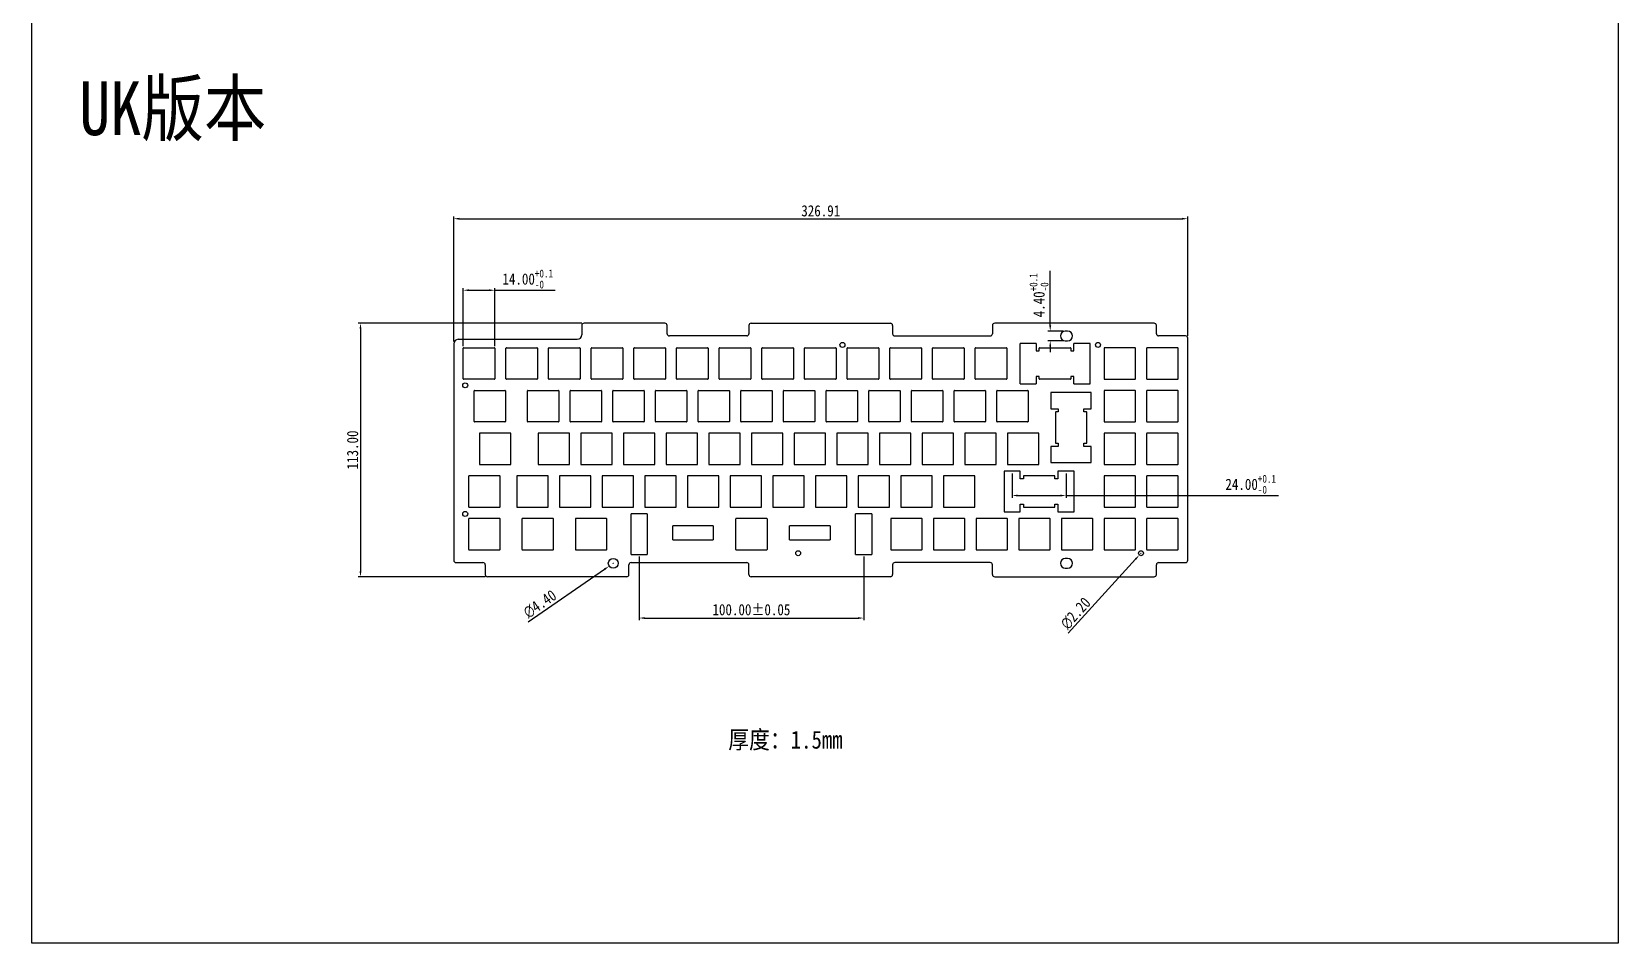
# Model space of a CAD drawing. Header units: millimetres. Extents: x -656 to 50, y -530 to 299.
# Drawn here: x -656 to 50, y -530 to -124 of the extents above; entities that cross this region are included whole.
import ezdxf

# ---------------------------------------------------------------- set-up
doc = ezdxf.new("R2010")
doc.units = ezdxf.units.MM
doc.header["$LTSCALE"] = 16.335
doc.header["$PDMODE"] = 3
doc.header["$PDSIZE"] = 8
doc.layers.get('0').update_dxf_attribs({"linetype": 'CONTINUOUS'})
doc.layers.get('Defpoints').update_dxf_attribs({"linetype": 'CONTINUOUS'})
doc.layers.add('标注尺寸', color=2, linetype='CONTINUOUS')
doc.styles.get("Standard").update_dxf_attribs({"font": '', "width": 0.85, "height": 5})
doc.styles.get('STANDARD').set_extended_font_data('SimSun')
doc.dimstyles.get("Standard").update_dxf_attribs({"dimtxt": 5, "dimasz": 2.5, "dimexe": 1, "dimexo": 1, "dimgap": 1, "dimtad": 1, "dimzin": 1, "dimdsep": 46, "dimtxsty": 'STANDARD', "dimcen": 0.09, "dimadec": 0, "dimazin": 2, "dimtp": 0.01, "dimtm": 0.01, "dimtfac": 1, "dimtofl": 0, "dimtmove": 0, "dimatfit": 3, "dimfxl": 1, "dimtolj": 1, "dimarcsym": 0})

# ---------------------------------------------------------------- blocks, each defined once
blk = doc.blocks.new('*D13')
at = {"layer": 'Defpoints', "color": 0}
for p in [(-141.29, -206.98), (-141.29, -260.21), (-468.19, -262.71)]:
    blk.add_point(p, dxfattribs=at)
at = {"layer": '标注尺寸', "color": 0, "lineweight": -2}
for p, q in [((-468.19, -261.71), (-468.19, -205.98)), ((-465.69, -206.98), (-143.79, -206.98)), ((-141.29, -259.21), (-141.29, -205.98))]:
    blk.add_line(p, q, dxfattribs=at)
at = {"layer": '标注尺寸', "color": 0}
for points in [[(-465.69, -206.56), (-465.69, -207.4), (-468.19, -206.98)], [(-143.79, -206.56), (-143.79, -207.4), (-141.29, -206.98)]]:
    blk.add_solid(points, dxfattribs=at)
at = {"layer": '标注尺寸', "color": 0, "insert": (-304.74, -203.48), "char_height": 5, "attachment_point": 5}
blk.add_mtext('\\A1;326.91', dxfattribs=at)
blk = doc.blocks.new('*D14')
at = {"layer": 'Defpoints', "color": 0}
for p in [(-410.16, -253.51), (-509.73, -366.51), (-453.16, -366.51)]:
    blk.add_point(p, dxfattribs=at)
at = {"layer": '标注尺寸', "color": 0, "lineweight": -2}
for p, q in [((-411.16, -253.51), (-510.73, -253.51)), ((-509.73, -256.01), (-509.73, -364.01)), ((-454.16, -366.51), (-510.73, -366.51))]:
    blk.add_line(p, q, dxfattribs=at)
at = {"layer": '标注尺寸', "color": 0}
for points in [[(-510.15, -256.01), (-509.31, -256.01), (-509.73, -253.51)], [(-510.15, -364.01), (-509.31, -364.01), (-509.73, -366.51)]]:
    blk.add_solid(points, dxfattribs=at)
at = {"layer": '标注尺寸', "color": 0, "insert": (-513.23, -310.01), "char_height": 5, "attachment_point": 5, "rotation": 90}
blk.add_mtext('\\A1;113.00', dxfattribs=at)
blk = doc.blocks.new('*D15')
at = {"layer": 'Defpoints', "color": 0}
for p in [(-449.93, -238.85), (-463.93, -264.71), (-449.93, -264.71)]:
    blk.add_point(p, dxfattribs=at)
at = {"layer": '标注尺寸', "color": 0, "lineweight": -2}
for p, q in [((-463.93, -263.71), (-463.93, -237.85)), ((-461.43, -238.85), (-452.43, -238.85)), ((-449.93, -263.71), (-449.93, -237.85)), ((-449.93, -238.85), (-423.03, -238.85))]:
    blk.add_line(p, q, dxfattribs=at)
at = {"layer": '标注尺寸', "color": 0}
for points in [[(-461.43, -238.43), (-461.43, -239.26), (-463.93, -238.85)], [(-452.43, -238.43), (-452.43, -239.26), (-449.93, -238.85)]]:
    blk.add_solid(points, dxfattribs=at)
at = {"layer": '标注尺寸', "color": 0, "insert": (-435.23, -233.84), "char_height": 5, "attachment_point": 5}
blk.add_mtext('\\A1;14.00{\\H0.7x;\\S+0.1^ -0;}', dxfattribs=at)
blk = doc.blocks.new('*D12')
at = {"layer": 'Defpoints', "color": 0}
for p in [(-219.5, -319.51), (-195.5, -319.51), (-195.5, -330.31)]:
    blk.add_point(p, dxfattribs=at)
at = {"layer": '标注尺寸', "color": 0, "lineweight": -2}
for p, q in [((-219.5, -320.51), (-219.5, -331.31)), ((-195.5, -320.51), (-195.5, -331.31)), ((-217, -330.31), (-198, -330.31)), ((-195.5, -330.31), (-100.86, -330.31))]:
    blk.add_line(p, q, dxfattribs=at)
at = {"layer": '标注尺寸', "color": 0}
for points in [[(-217, -329.9), (-217, -330.73), (-219.5, -330.31)], [(-198, -329.9), (-198, -330.73), (-195.5, -330.31)]]:
    blk.add_solid(points, dxfattribs=at)
at = {"layer": '标注尺寸', "color": 0, "insert": (-113.26, -325.31), "char_height": 5, "attachment_point": 5}
blk.add_mtext('\\A1;24.00{\\H0.7x;\\S+0.1^ -0;}', dxfattribs=at)
blk = doc.blocks.new('*D16')
at = {"layer": 'Defpoints', "color": 0}
for p in [(-202.54, -261.41), (-195.82, -257.01), (-195.82, -261.41)]:
    blk.add_point(p, dxfattribs=at)
at = {"layer": '标注尺寸', "color": 0, "lineweight": -2}
for p, q in [((-202.54, -254.51), (-202.54, -230.17)), ((-196.82, -257.01), (-203.54, -257.01)), ((-196.82, -261.41), (-203.54, -261.41)), ((-202.54, -263.91), (-202.54, -266.41))]:
    blk.add_line(p, q, dxfattribs=at)
at = {"layer": '标注尺寸', "color": 0}
for points in [[(-202.96, -254.51), (-202.12, -254.51), (-202.54, -257.01)], [(-202.96, -263.91), (-202.12, -263.91), (-202.54, -261.41)]]:
    blk.add_solid(points, dxfattribs=at)
at = {"layer": '标注尺寸', "color": 0, "insert": (-207.55, -241.09), "char_height": 5, "attachment_point": 5, "rotation": 90}
blk.add_mtext('\\A1;4.40{\\H0.7x;\\S+0.1^ -0;}', dxfattribs=at)
blk = doc.blocks.new('*D17')
at = {"layer": 'Defpoints', "color": 0}
for p in [(-385.62, -356.51), (-285.62, -356.51), (-285.62, -384.89)]:
    blk.add_point(p, dxfattribs=at)
at = {"layer": '标注尺寸', "color": 0, "lineweight": -2}
for p, q in [((-385.62, -357.51), (-385.62, -385.89)), ((-285.62, -357.51), (-285.62, -385.89)), ((-383.12, -384.89), (-288.12, -384.89))]:
    blk.add_line(p, q, dxfattribs=at)
at = {"layer": '标注尺寸', "color": 0}
for points in [[(-383.12, -384.48), (-383.12, -385.31), (-385.62, -384.89)], [(-288.12, -384.48), (-288.12, -385.31), (-285.62, -384.89)]]:
    blk.add_solid(points, dxfattribs=at)
at = {"layer": '标注尺寸', "color": 0, "insert": (-335.62, -381.2), "char_height": 5, "attachment_point": 5}
blk.add_mtext('\\A1;100.00%%P0.05', dxfattribs=at)
blk = doc.blocks.new('*D18')
at = {"layer": 'Defpoints', "color": 0}
for p in [(-395.35, -359.27), (-398.98, -361.76)]:
    blk.add_point(p, dxfattribs=at)
at = {"layer": '标注尺寸', "color": 0, "lineweight": -2}
for p, q in [((-435.09, -386.51), (-401.04, -363.17)), ((-397.25, -360.51), (-397.07, -360.51)), ((-397.16, -360.6), (-397.16, -360.42))]:
    blk.add_line(p, q, dxfattribs=at)
at = {"layer": '标注尺寸', "color": 0}
blk.add_solid([(-401.28, -362.83), (-400.8, -363.51), (-398.98, -361.76)], dxfattribs=at)
at = {"layer": '标注尺寸', "color": 0, "insert": (-429.77, -378.62), "char_height": 5, "attachment_point": 5, "rotation": 34.42858}
blk.add_mtext('\\A1;{\\fGulim|b0|i0|c129|p0;∅}4.40', dxfattribs=at)
blk = doc.blocks.new('*D19')
at = {"layer": 'Defpoints', "color": 0}
for p in [(-162.88, -356.83), (-161.4, -355.2)]:
    blk.add_point(p, dxfattribs=at)
at = {"layer": '标注尺寸', "color": 0, "lineweight": -2}
for p, q in [((-194.56, -391.69), (-164.56, -358.68)), ((-162.23, -356.01), (-162.05, -356.01)), ((-162.14, -356.1), (-162.14, -355.92))]:
    blk.add_line(p, q, dxfattribs=at)
at = {"layer": '标注尺寸', "color": 0}
blk.add_solid([(-164.87, -358.4), (-164.25, -358.96), (-162.88, -356.83)], dxfattribs=at)
at = {"layer": '标注尺寸', "color": 0, "insert": (-191.2, -382.78), "char_height": 5, "attachment_point": 5, "rotation": 47.73604}
blk.add_mtext('\\A1;{\\fGulim|b0|i0|c129|p0;∅}2.20', dxfattribs=at)

msp = doc.modelspace()

# ---------------------------------------------------------------- linework, layer by layer
at = {"color": 7, "linetype": 'Continuous'}
for p, q in [((-374.163, -253.512), (-410.163, -253.512)), ((-335.732, -253.512), (-273.732, -253.512)), ((-156.288, -253.512), (-227.288, -253.512)), ((-466.194, -260.712), (-413.163, -260.712)), ((-411.163, -254.512), (-411.163, -258.712)), ((-373.163, -258.212), (-373.163, -254.512)), ((-337.732, -259.212), (-372.163, -259.212)), ((-336.732, -254.512), (-336.732, -258.212)), ((-272.732, -254.512), (-272.732, -258.212)), ((-271.732, -259.212), (-229.288, -259.212)), ((-228.288, -254.512), (-228.288, -258.212)), ((-194.823, -257.012), (-195.823, -257.012)), ((-195.823, -261.412), (-194.823, -261.412)), ((-155.288, -258.212), (-155.288, -254.512)), ((-142.288, -259.212), (-154.288, -259.212)), ((-141.288, -359.182), (-141.288, -260.212)), ((-468.194, -262.712), (-468.194, -359.182)), ((-463.928, -278.312), (-463.928, -264.712)), ((-463.728, -264.512), (-450.128, -264.512)), ((-449.928, -264.712), (-449.928, -278.312)), ((-444.928, -278.312), (-444.928, -264.712)), ((-444.728, -264.512), (-431.128, -264.512)), ((-430.928, -264.712), (-430.928, -278.312)), ((-425.928, -278.312), (-425.928, -264.712)), ((-425.728, -264.512), (-412.128, -264.512)), ((-411.928, -264.712), (-411.928, -278.312)), ((-406.928, -278.312), (-406.928, -264.712)), ((-406.728, -264.512), (-393.128, -264.512)), ((-392.928, -264.712), (-392.928, -278.312)), ((-387.928, -278.312), (-387.928, -264.712)), ((-387.728, -264.512), (-374.128, -264.512)), ((-373.928, -264.712), (-373.928, -278.312)), ((-368.928, -278.312), (-368.928, -264.712)), ((-368.728, -264.512), (-355.128, -264.512)), ((-354.928, -264.712), (-354.928, -278.312)), ((-349.928, -278.312), (-349.928, -264.712)), ((-349.728, -264.512), (-336.128, -264.512)), ((-335.928, -264.712), (-335.928, -278.312)), ((-330.928, -278.312), (-330.928, -264.712)), ((-330.728, -264.512), (-317.128, -264.512)), ((-316.928, -264.712), (-316.928, -278.312)), ((-311.928, -278.312), (-311.928, -264.712)), ((-311.728, -264.512), (-298.128, -264.512)), ((-297.928, -264.712), (-297.928, -278.312)), ((-292.928, -278.312), (-292.928, -264.712)), ((-292.728, -264.512), (-279.128, -264.512)), ((-278.928, -264.712), (-278.928, -278.312)), ((-273.928, -278.312), (-273.928, -264.712)), ((-273.728, -264.512), (-260.128, -264.512)), ((-259.928, -264.712), (-259.928, -278.312)), ((-254.928, -278.312), (-254.928, -264.712)), ((-254.728, -264.512), (-241.128, -264.512)), ((-240.928, -264.712), (-240.928, -278.312)), ((-235.928, -278.312), (-235.928, -264.712)), ((-235.728, -264.512), (-222.128, -264.512)), ((-221.928, -264.712), (-221.928, -278.312)), ((-208.803, -262.512), (-216.003, -262.512)), ((-216.003, -280.512), (-216.003, -262.512)), ((-208.803, -262.512), (-208.803, -265.812)), ((-208.803, -265.812), (-207.403, -265.812)), ((-207.403, -265.812), (-207.403, -264.712)), ((-207.203, -264.512), (-193.603, -264.512)), ((-193.403, -264.712), (-193.403, -265.812)), ((-193.403, -265.812), (-192.003, -265.812)), ((-184.803, -262.512), (-192.003, -262.512)), ((-192.003, -265.812), (-192.003, -262.512)), ((-184.803, -280.512), (-184.803, -262.512)), ((-178.598, -264.712), (-178.598, -278.312)), ((-164.798, -264.512), (-178.398, -264.512)), ((-164.598, -278.312), (-164.598, -264.712)), ((-159.598, -264.712), (-159.598, -278.312)), ((-145.798, -264.512), (-159.398, -264.512)), ((-145.598, -278.312), (-145.598, -264.712)), ((-450.128, -278.512), (-463.728, -278.512)), ((-431.128, -278.512), (-444.728, -278.512)), ((-412.128, -278.512), (-425.728, -278.512)), ((-393.128, -278.512), (-406.728, -278.512)), ((-374.128, -278.512), (-387.728, -278.512)), ((-355.128, -278.512), (-368.728, -278.512)), ((-336.128, -278.512), (-349.728, -278.512)), ((-317.128, -278.512), (-330.728, -278.512)), ((-298.128, -278.512), (-311.728, -278.512)), ((-279.128, -278.512), (-292.728, -278.512)), ((-260.128, -278.512), (-273.728, -278.512)), ((-241.128, -278.512), (-254.728, -278.512)), ((-222.128, -278.512), (-235.728, -278.512)), ((-216.003, -280.512), (-208.803, -280.512)), ((-207.403, -277.212), (-208.803, -277.212)), ((-208.803, -277.212), (-208.803, -280.512)), ((-207.403, -278.312), (-207.403, -277.212)), ((-193.603, -278.512), (-207.203, -278.512)), ((-192.003, -277.212), (-193.403, -277.212)), ((-193.403, -277.212), (-193.403, -278.312)), ((-192.003, -280.512), (-192.003, -277.212)), ((-192.003, -280.512), (-184.803, -280.512)), ((-178.398, -278.512), (-164.798, -278.512)), ((-159.398, -278.512), (-145.798, -278.512)), ((-459.163, -297.312), (-459.163, -283.712)), ((-458.963, -283.512), (-445.363, -283.512)), ((-445.163, -283.712), (-445.163, -297.312)), ((-435.398, -297.312), (-435.398, -283.712)), ((-435.198, -283.512), (-421.598, -283.512)), ((-421.398, -283.712), (-421.398, -297.312)), ((-416.398, -297.312), (-416.398, -283.712)), ((-416.198, -283.512), (-402.598, -283.512)), ((-402.398, -283.712), (-402.398, -297.312)), ((-397.398, -297.312), (-397.398, -283.712)), ((-397.198, -283.512), (-383.598, -283.512)), ((-383.398, -283.712), (-383.398, -297.312)), ((-378.398, -297.312), (-378.398, -283.712)), ((-378.198, -283.512), (-364.598, -283.512)), ((-364.398, -283.712), (-364.398, -297.312)), ((-359.398, -297.312), (-359.398, -283.712)), ((-359.198, -283.512), (-345.598, -283.512)), ((-345.398, -283.712), (-345.398, -297.312)), ((-340.398, -297.312), (-340.398, -283.712)), ((-340.198, -283.512), (-326.598, -283.512)), ((-326.398, -283.712), (-326.398, -297.312)), ((-321.398, -297.312), (-321.398, -283.712)), ((-321.198, -283.512), (-307.598, -283.512)), ((-307.398, -283.712), (-307.398, -297.312)), ((-302.398, -297.312), (-302.398, -283.712)), ((-302.198, -283.512), (-288.598, -283.512)), ((-288.398, -283.712), (-288.398, -297.312)), ((-283.398, -297.312), (-283.398, -283.712)), ((-283.198, -283.512), (-269.598, -283.512)), ((-269.398, -283.712), (-269.398, -297.312)), ((-264.398, -297.312), (-264.398, -283.712)), ((-264.198, -283.512), (-250.598, -283.512)), ((-250.398, -283.712), (-250.398, -297.312)), ((-245.398, -297.312), (-245.398, -283.712)), ((-245.198, -283.512), (-231.598, -283.512)), ((-231.398, -283.712), (-231.398, -297.312)), ((-226.398, -297.312), (-226.398, -283.712)), ((-226.198, -283.512), (-212.598, -283.512)), ((-212.398, -283.712), (-212.398, -297.312)), ((-178.598, -283.712), (-178.598, -297.312)), ((-164.798, -283.512), (-178.398, -283.512)), ((-164.598, -297.312), (-164.598, -283.712)), ((-159.598, -283.712), (-159.598, -297.312)), ((-145.798, -283.512), (-159.398, -283.512)), ((-145.598, -297.312), (-145.598, -283.712)), ((-445.363, -297.512), (-458.963, -297.512)), ((-456.778, -302.712), (-456.778, -316.312)), ((-442.978, -302.512), (-456.578, -302.512)), ((-442.778, -316.312), (-442.778, -302.712)), ((-421.598, -297.512), (-435.198, -297.512)), ((-430.633, -302.712), (-430.633, -316.312)), ((-416.833, -302.512), (-430.433, -302.512)), ((-416.633, -316.312), (-416.633, -302.712)), ((-402.598, -297.512), (-416.198, -297.512)), ((-411.633, -302.712), (-411.633, -316.312)), ((-397.833, -302.512), (-411.433, -302.512)), ((-397.633, -316.312), (-397.633, -302.712)), ((-383.598, -297.512), (-397.198, -297.512)), ((-392.633, -302.712), (-392.633, -316.312)), ((-378.833, -302.512), (-392.433, -302.512)), ((-378.633, -316.312), (-378.633, -302.712)), ((-364.598, -297.512), (-378.198, -297.512)), ((-373.633, -302.712), (-373.633, -316.312)), ((-359.833, -302.512), (-373.433, -302.512)), ((-359.633, -316.312), (-359.633, -302.712)), ((-345.598, -297.512), (-359.198, -297.512)), ((-354.633, -302.712), (-354.633, -316.312)), ((-340.833, -302.512), (-354.433, -302.512)), ((-340.633, -316.312), (-340.633, -302.712)), ((-326.598, -297.512), (-340.198, -297.512)), ((-335.633, -302.712), (-335.633, -316.312)), ((-321.833, -302.512), (-335.433, -302.512)), ((-321.633, -316.312), (-321.633, -302.712)), ((-307.598, -297.512), (-321.198, -297.512)), ((-316.633, -302.712), (-316.633, -316.312)), ((-302.833, -302.512), (-316.433, -302.512)), ((-302.633, -316.312), (-302.633, -302.712)), ((-288.598, -297.512), (-302.198, -297.512)), ((-297.633, -302.712), (-297.633, -316.312)), ((-283.833, -302.512), (-297.433, -302.512)), ((-283.633, -316.312), (-283.633, -302.712)), ((-269.598, -297.512), (-283.198, -297.512)), ((-278.633, -302.712), (-278.633, -316.312)), ((-264.833, -302.512), (-278.433, -302.512)), ((-264.633, -316.312), (-264.633, -302.712)), ((-250.598, -297.512), (-264.198, -297.512)), ((-259.633, -302.712), (-259.633, -316.312)), ((-245.833, -302.512), (-259.433, -302.512)), ((-245.633, -316.312), (-245.633, -302.712)), ((-231.598, -297.512), (-245.198, -297.512)), ((-240.633, -302.712), (-240.633, -316.312)), ((-226.833, -302.512), (-240.433, -302.512)), ((-226.633, -316.312), (-226.633, -302.712)), ((-212.598, -297.512), (-226.198, -297.512)), ((-178.598, -302.712), (-178.598, -316.312)), ((-178.398, -297.512), (-164.798, -297.512)), ((-164.798, -302.512), (-178.398, -302.512)), ((-164.598, -316.312), (-164.598, -302.712)), ((-159.598, -302.712), (-159.598, -316.312)), ((-159.398, -297.512), (-145.798, -297.512)), ((-145.798, -302.512), (-159.398, -302.512)), ((-145.598, -316.312), (-145.598, -302.712)), ((-456.578, -316.512), (-442.978, -316.512)), ((-430.433, -316.512), (-416.833, -316.512)), ((-411.433, -316.512), (-397.833, -316.512)), ((-392.433, -316.512), (-378.833, -316.512)), ((-373.433, -316.512), (-359.833, -316.512)), ((-354.433, -316.512), (-340.833, -316.512)), ((-335.433, -316.512), (-321.833, -316.512)), ((-316.433, -316.512), (-302.833, -316.512)), ((-297.433, -316.512), (-283.833, -316.512)), ((-278.433, -316.512), (-264.833, -316.512)), ((-259.433, -316.512), (-245.833, -316.512)), ((-240.433, -316.512), (-226.833, -316.512)), ((-178.398, -316.512), (-164.798, -316.512)), ((-159.398, -316.512), (-145.798, -316.512)), ((-421.123, -321.712), (-421.123, -335.312)), ((-407.323, -321.512), (-420.923, -321.512)), ((-407.123, -335.312), (-407.123, -321.712)), ((-402.123, -321.712), (-402.123, -335.312)), ((-388.323, -321.512), (-401.923, -321.512)), ((-388.123, -335.312), (-388.123, -321.712)), ((-383.123, -321.712), (-383.123, -335.312)), ((-369.323, -321.512), (-382.923, -321.512)), ((-369.123, -335.312), (-369.123, -321.712)), ((-364.123, -321.712), (-364.123, -335.312)), ((-350.323, -321.512), (-363.923, -321.512)), ((-350.123, -335.312), (-350.123, -321.712)), ((-345.123, -321.712), (-345.123, -335.312)), ((-331.323, -321.512), (-344.923, -321.512)), ((-331.123, -335.312), (-331.123, -321.712)), ((-326.123, -321.712), (-326.123, -335.312)), ((-312.323, -321.512), (-325.923, -321.512)), ((-312.123, -335.312), (-312.123, -321.712)), ((-307.123, -321.712), (-307.123, -335.312)), ((-293.323, -321.512), (-306.923, -321.512)), ((-293.123, -335.312), (-293.123, -321.712)), ((-288.123, -321.712), (-288.123, -335.312)), ((-274.323, -321.512), (-287.923, -321.512)), ((-274.123, -335.312), (-274.123, -321.712)), ((-269.123, -321.712), (-269.123, -335.312)), ((-255.323, -321.512), (-268.923, -321.512)), ((-255.123, -335.312), (-255.123, -321.712)), ((-250.123, -321.712), (-250.123, -335.312)), ((-236.323, -321.512), (-249.923, -321.512)), ((-236.123, -335.312), (-236.123, -321.712)), ((-215.898, -319.512), (-223.098, -319.512)), ((-223.098, -319.512), (-223.098, -337.512)), ((-215.898, -322.812), (-215.898, -319.512)), ((-214.498, -322.812), (-215.898, -322.812)), ((-214.498, -321.712), (-214.498, -322.812)), ((-200.698, -321.512), (-214.298, -321.512)), ((-200.498, -322.812), (-200.498, -321.712)), ((-199.098, -322.812), (-200.498, -322.812)), ((-191.898, -319.512), (-199.098, -319.512)), ((-199.098, -319.512), (-199.098, -322.812)), ((-191.898, -337.512), (-191.898, -319.512)), ((-178.598, -321.712), (-178.598, -335.312)), ((-164.798, -321.512), (-178.398, -321.512)), ((-164.598, -335.312), (-164.598, -321.712)), ((-159.598, -321.712), (-159.598, -335.312)), ((-145.798, -321.512), (-159.398, -321.512)), ((-145.598, -335.312), (-145.598, -321.712)), ((-420.923, -335.512), (-407.323, -335.512)), ((-401.923, -335.512), (-388.323, -335.512)), ((-389.223, -356.512), (-389.223, -338.512)), ((-382.023, -338.512), (-389.223, -338.512)), ((-382.923, -335.512), (-369.323, -335.512)), ((-382.023, -338.512), (-382.023, -356.512)), ((-363.923, -335.512), (-350.323, -335.512)), ((-344.923, -335.512), (-331.323, -335.512)), ((-325.923, -335.512), (-312.323, -335.512)), ((-306.923, -335.512), (-293.323, -335.512)), ((-282.023, -338.512), (-289.223, -338.512)), ((-289.223, -356.512), (-289.223, -338.512)), ((-287.923, -335.512), (-274.323, -335.512)), ((-282.023, -338.512), (-282.023, -356.512)), ((-268.923, -335.512), (-255.323, -335.512)), ((-249.923, -335.512), (-236.323, -335.512)), ((-223.098, -337.512), (-215.898, -337.512)), ((-215.898, -334.212), (-214.498, -334.212)), ((-215.898, -337.512), (-215.898, -334.212)), ((-214.498, -334.212), (-214.498, -335.312)), ((-214.298, -335.512), (-200.698, -335.512)), ((-200.498, -334.212), (-199.098, -334.212)), ((-200.498, -335.312), (-200.498, -334.212)), ((-199.098, -334.212), (-199.098, -337.512)), ((-199.098, -337.512), (-191.898, -337.512)), ((-178.398, -335.512), (-164.798, -335.512)), ((-159.398, -335.512), (-145.798, -335.512)), ((-461.558, -340.712), (-461.558, -354.312)), ((-447.758, -340.512), (-461.358, -340.512)), ((-447.558, -354.312), (-447.558, -340.712)), ((-437.793, -340.712), (-437.793, -354.312)), ((-423.993, -340.512), (-437.593, -340.512)), ((-423.793, -354.312), (-423.793, -340.712)), ((-414.028, -340.712), (-414.028, -354.312)), ((-400.228, -340.512), (-413.828, -340.512)), ((-400.028, -354.312), (-400.028, -340.712)), ((-370.623, -350.012), (-370.623, -343.762)), ((-352.623, -343.762), (-370.623, -343.762)), ((-352.623, -343.762), (-352.623, -350.012)), ((-342.623, -354.312), (-342.623, -340.712)), ((-328.823, -340.512), (-342.423, -340.512)), ((-328.623, -340.712), (-328.623, -354.312)), ((-300.623, -343.762), (-318.623, -343.762)), ((-318.623, -350.012), (-318.623, -343.762)), ((-300.623, -343.762), (-300.623, -350.012)), ((-273.598, -340.712), (-273.598, -354.312)), ((-259.798, -340.512), (-273.398, -340.512)), ((-259.598, -354.312), (-259.598, -340.712)), ((-254.598, -340.712), (-254.598, -354.312)), ((-240.798, -340.512), (-254.398, -340.512)), ((-240.598, -354.312), (-240.598, -340.712)), ((-235.598, -340.712), (-235.598, -354.312)), ((-221.798, -340.512), (-235.398, -340.512)), ((-221.598, -354.312), (-221.598, -340.712)), ((-216.598, -340.712), (-216.598, -354.312)), ((-202.798, -340.512), (-216.398, -340.512)), ((-202.598, -354.312), (-202.598, -340.712)), ((-197.598, -340.712), (-197.598, -354.312)), ((-183.798, -340.512), (-197.398, -340.512)), ((-183.598, -354.312), (-183.598, -340.712)), ((-178.598, -340.712), (-178.598, -354.312)), ((-164.798, -340.512), (-178.398, -340.512)), ((-164.598, -354.312), (-164.598, -340.712)), ((-159.598, -340.712), (-159.598, -354.312)), ((-145.798, -340.512), (-159.398, -340.512)), ((-145.598, -354.312), (-145.598, -340.712)), ((-370.623, -350.012), (-352.623, -350.012)), ((-318.623, -350.012), (-300.623, -350.012)), ((-467.194, -360.182), (-455.163, -360.182)), ((-461.358, -354.512), (-447.758, -354.512)), ((-437.593, -354.512), (-423.993, -354.512)), ((-413.828, -354.512), (-400.228, -354.512)), ((-389.223, -356.512), (-382.023, -356.512)), ((-389.163, -360.182), (-337.732, -360.182)), ((-342.423, -354.512), (-328.823, -354.512)), ((-289.223, -356.512), (-282.023, -356.512)), ((-273.398, -354.512), (-259.798, -354.512)), ((-229.288, -360.182), (-271.732, -360.182)), ((-254.398, -354.512), (-240.798, -354.512)), ((-235.398, -354.512), (-221.798, -354.512)), ((-216.398, -354.512), (-202.798, -354.512)), ((-197.398, -354.512), (-183.798, -354.512)), ((-194.823, -358.312), (-195.823, -358.312)), ((-178.398, -354.512), (-164.798, -354.512)), ((-159.398, -354.512), (-145.798, -354.512)), ((-154.288, -360.182), (-142.288, -360.182)), ((-454.163, -361.182), (-454.163, -365.512)), ((-391.163, -366.512), (-453.163, -366.512)), ((-390.163, -365.512), (-390.163, -361.182)), ((-336.732, -365.512), (-336.732, -361.182)), ((-273.732, -366.512), (-335.732, -366.512)), ((-272.732, -361.182), (-272.732, -365.512)), ((-228.288, -365.512), (-228.288, -361.182)), ((-227.288, -366.512), (-156.288, -366.512)), ((-195.823, -362.712), (-194.823, -362.712)), ((-155.288, -365.512), (-155.288, -361.182))]:
    msp.add_line(p, q, dxfattribs=at)
at = {"color": 1, "linetype": 'Continuous'}
for p, q in [((-184.243, -284.452), (-202.243, -284.452)), ((-202.243, -284.452), (-202.243, -291.652)), ((-184.243, -291.652), (-184.243, -284.452)), ((-202.243, -291.652), (-198.943, -291.652)), ((-200.243, -293.252), (-200.243, -306.852)), ((-198.943, -293.052), (-200.043, -293.052)), ((-198.943, -291.652), (-198.943, -293.052)), ((-187.543, -291.652), (-184.243, -291.652)), ((-187.543, -293.052), (-187.543, -291.652)), ((-186.443, -293.052), (-187.543, -293.052)), ((-186.243, -306.852), (-186.243, -293.252)), ((-221.633, -302.712), (-221.633, -316.312)), ((-207.833, -302.512), (-221.433, -302.512)), ((-207.633, -316.312), (-207.633, -302.712)), ((-198.943, -308.452), (-202.243, -308.452)), ((-202.243, -308.452), (-202.243, -315.652)), ((-200.043, -307.052), (-198.943, -307.052)), ((-198.943, -307.052), (-198.943, -308.452)), ((-187.543, -307.052), (-186.443, -307.052)), ((-187.543, -308.452), (-187.543, -307.052)), ((-184.243, -308.452), (-187.543, -308.452)), ((-184.243, -315.652), (-184.243, -308.452)), ((-221.433, -316.512), (-207.833, -316.512)), ((-202.243, -315.652), (-184.243, -315.652)), ((-461.558, -321.712), (-461.558, -335.312)), ((-447.758, -321.512), (-461.358, -321.512)), ((-447.558, -335.312), (-447.558, -321.712)), ((-440.123, -321.712), (-440.123, -335.312)), ((-426.323, -321.512), (-439.923, -321.512)), ((-426.123, -335.312), (-426.123, -321.712)), ((-461.358, -335.512), (-447.758, -335.512)), ((-439.923, -335.512), (-426.323, -335.512))]:
    msp.add_line(p, q, dxfattribs=at)
at = {"color": 0}
for centre in [(-295.088, -263.212), (-181.288, -263.212), (-463.088, -281.212), (-463.088, -338.512), (-314.791, -356.012), (-162.138, -356.012)]:
    msp.add_circle(centre, 1.1, dxfattribs=at)
at = {"color": 7, "linetype": 'Continuous'}
msp.add_circle((-397.163, -360.512), 2.2, dxfattribs=at)
for centre, radius, start, end in [((-410.163, -254.512), 1, 90, 180), ((-374.163, -254.512), 1, 0, 90), ((-335.732, -254.512), 1, 90, 180), ((-273.732, -254.512), 1, 0, 90), ((-227.288, -254.512), 1, 90, 180), ((-156.288, -254.512), 1, 0, 90), ((-466.194, -262.712), 2, 90, 180), ((-413.163, -258.712), 2, 270, 0), ((-372.163, -258.212), 1, 180, 270), ((-337.732, -258.212), 1, 270, 0), ((-271.732, -258.212), 1, 180, 270), ((-229.288, -258.212), 1, 270, 0), ((-195.823, -259.212), 2.2, 90, 270), ((-194.823, -259.212), 2.2, 270, 90), ((-154.288, -258.212), 1, 180, 270), ((-142.288, -260.212), 1, 0, 90), ((-463.728, -264.712), 0.2, 90, 180), ((-450.128, -264.712), 0.2, 0, 90), ((-444.728, -264.712), 0.2, 90, 180.000001), ((-431.128, -264.712), 0.2, 359.999994, 90), ((-425.728, -264.712), 0.2, 90, 180), ((-412.128, -264.712), 0.2, 360, 90), ((-406.728, -264.712), 0.2, 90, 180.000001), ((-393.128, -264.712), 0.2, 360, 90), ((-387.728, -264.712), 0.2, 90, 180.000001), ((-374.128, -264.712), 0.2, 359.999994, 90), ((-368.728, -264.712), 0.2, 90, 180), ((-355.128, -264.712), 0.2, 360, 90), ((-349.728, -264.712), 0.2, 90, 180.000001), ((-336.128, -264.712), 0.2, 360, 90), ((-330.728, -264.712), 0.2, 90, 180), ((-317.128, -264.712), 0.2, 359.999994, 90), ((-311.728, -264.712), 0.2, 90, 180), ((-298.128, -264.712), 0.2, 0, 90), ((-292.728, -264.712), 0.2, 90, 180.000001), ((-279.128, -264.712), 0.2, 359.999994, 90), ((-273.728, -264.712), 0.2, 90, 180), ((-260.128, -264.712), 0.2, 359.999994, 90), ((-254.728, -264.712), 0.2, 90, 180), ((-241.128, -264.712), 0.2, 0, 90), ((-235.728, -264.712), 0.2, 90, 180.000001), ((-222.128, -264.712), 0.2, 359.999994, 90), ((-207.203, -264.712), 0.2, 90, 180), ((-193.603, -264.712), 0.2, 0, 90), ((-178.398, -264.712), 0.2, 90, 180.000004), ((-164.798, -264.712), 0.2, 359.999991, 90), ((-159.398, -264.712), 0.2, 90, 180.000004), ((-145.798, -264.712), 0.2, 359.999991, 90), ((-463.728, -278.312), 0.2, 180, 270), ((-450.128, -278.312), 0.2, 270, 360), ((-444.728, -278.312), 0.2, 179.999994, 270), ((-431.128, -278.312), 0.2, 270, 0.000001), ((-425.728, -278.312), 0.2, 180, 270), ((-412.128, -278.312), 0.2, 270, 0), ((-406.728, -278.312), 0.2, 179.999994, 270), ((-393.128, -278.312), 0.2, 270, 0), ((-387.728, -278.312), 0.2, 179.999994, 270), ((-374.128, -278.312), 0.2, 270, 0.000001), ((-368.728, -278.312), 0.2, 180, 270), ((-355.128, -278.312), 0.2, 270, 0), ((-349.728, -278.312), 0.2, 179.999994, 270), ((-336.128, -278.312), 0.2, 270, 0), ((-330.728, -278.312), 0.2, 180, 270), ((-317.128, -278.312), 0.2, 270, 0.000001), ((-311.728, -278.312), 0.2, 180, 270), ((-298.128, -278.312), 0.2, 270, 0), ((-292.728, -278.312), 0.2, 179.999994, 270), ((-279.128, -278.312), 0.2, 270, 0.000001), ((-273.728, -278.312), 0.2, 180, 270), ((-260.128, -278.312), 0.2, 270, 0.000001), ((-254.728, -278.312), 0.2, 180, 270), ((-241.128, -278.312), 0.2, 270, 0), ((-235.728, -278.312), 0.2, 179.999994, 270), ((-222.128, -278.312), 0.2, 270, 0.000001), ((-207.203, -278.312), 0.2, 180, 270), ((-193.603, -278.312), 0.2, 270, 0), ((-178.398, -278.312), 0.2, 179.999991, 270), ((-164.798, -278.312), 0.2, 270, 0.000004), ((-159.398, -278.312), 0.2, 179.999991, 270), ((-145.798, -278.312), 0.2, 270, 0.000004), ((-458.963, -283.712), 0.2, 89.99999, 180), ((-445.363, -283.712), 0.2, 360, 90.000007), ((-435.198, -283.712), 0.2, 89.99999, 180.000001), ((-421.598, -283.712), 0.2, 359.999994, 90.000007), ((-416.198, -283.712), 0.2, 89.99999, 180), ((-402.598, -283.712), 0.2, 0, 90.000007), ((-397.198, -283.712), 0.2, 89.99999, 180.000001), ((-383.598, -283.712), 0.2, 360, 90.000007), ((-378.198, -283.712), 0.2, 89.99999, 180.000001), ((-364.598, -283.712), 0.2, 359.999994, 90.000007), ((-359.198, -283.712), 0.2, 89.99999, 180), ((-345.598, -283.712), 0.2, 360, 90.000007), ((-340.198, -283.712), 0.2, 89.99999, 180.000001), ((-326.598, -283.712), 0.2, 359.999994, 90.000007), ((-321.198, -283.712), 0.2, 89.99999, 180), ((-307.598, -283.712), 0.2, 359.999994, 90.000007), ((-302.198, -283.712), 0.2, 89.99999, 180), ((-288.598, -283.712), 0.2, 0, 90.000007), ((-283.198, -283.712), 0.2, 89.99999, 180.000001), ((-269.598, -283.712), 0.2, 359.999994, 90.000007), ((-264.198, -283.712), 0.2, 89.99999, 180), ((-250.598, -283.712), 0.2, 0, 90.000007), ((-245.198, -283.712), 0.2, 89.99999, 180.000001), ((-231.598, -283.712), 0.2, 0, 90.000007), ((-226.198, -283.712), 0.2, 89.99999, 180.000001), ((-212.598, -283.712), 0.2, 359.999994, 90.000007), ((-178.398, -283.712), 0.2, 90, 180.000004), ((-164.798, -283.712), 0.2, 359.999991, 90), ((-159.398, -283.712), 0.2, 90, 180.000004), ((-145.798, -283.712), 0.2, 359.999991, 90), ((-458.963, -297.312), 0.2, 180, 270.000011), ((-456.578, -302.712), 0.2, 90, 180), ((-445.363, -297.312), 0.2, 269.999988, 0), ((-442.978, -302.712), 0.2, 0, 90), ((-435.198, -297.312), 0.2, 179.999994, 270.000011), ((-430.433, -302.712), 0.2, 90, 180.000001), ((-421.598, -297.312), 0.2, 269.999988, 0.000001), ((-416.833, -302.712), 0.2, 359.999988, 90), ((-416.198, -297.312), 0.2, 180, 270.000011), ((-411.433, -302.712), 0.2, 90, 180), ((-402.598, -297.312), 0.2, 269.999988, 360), ((-397.833, -302.712), 0.2, 360, 90), ((-397.198, -297.312), 0.2, 179.999994, 270.000011), ((-392.433, -302.712), 0.2, 90, 180.000001), ((-383.598, -297.312), 0.2, 269.999988, 0), ((-378.833, -302.712), 0.2, 360, 90), ((-378.198, -297.312), 0.2, 179.999994, 270.000011), ((-373.433, -302.712), 0.2, 90, 180), ((-364.598, -297.312), 0.2, 269.999988, 0.000001), ((-359.833, -302.712), 0.2, 359.999988, 90), ((-359.198, -297.312), 0.2, 180, 270.000011), ((-354.433, -302.712), 0.2, 90, 180), ((-345.598, -297.312), 0.2, 269.999988, 0), ((-340.833, -302.712), 0.2, 360, 90), ((-340.198, -297.312), 0.2, 179.999994, 270.000011), ((-335.433, -302.712), 0.2, 90, 180.000001), ((-326.598, -297.312), 0.2, 269.999988, 0.000001), ((-321.833, -302.712), 0.2, 359.999988, 90), ((-321.198, -297.312), 0.2, 180, 270.000011), ((-316.433, -302.712), 0.2, 90, 180), ((-307.598, -297.312), 0.2, 269.999988, 0.000001), ((-302.833, -302.712), 0.2, 359.999988, 90), ((-302.198, -297.312), 0.2, 180, 270.000011), ((-297.433, -302.712), 0.2, 90, 180), ((-288.598, -297.312), 0.2, 269.999988, 0), ((-283.833, -302.712), 0.2, 0, 90), ((-283.198, -297.312), 0.2, 179.999994, 270.000011), ((-278.433, -302.712), 0.2, 90, 180.000001), ((-269.598, -297.312), 0.2, 269.999988, 0.000001), ((-264.833, -302.712), 0.2, 359.999988, 90), ((-264.198, -297.312), 0.2, 180, 270.000011), ((-259.433, -302.712), 0.2, 90, 180), ((-250.598, -297.312), 0.2, 269.999988, 0), ((-245.833, -302.712), 0.2, 0, 90), ((-245.198, -297.312), 0.2, 179.999994, 270.000011), ((-240.433, -302.712), 0.2, 90, 180.000001), ((-231.598, -297.312), 0.2, 269.999988, 0), ((-226.833, -302.712), 0.2, 0, 90), ((-226.198, -297.312), 0.2, 179.999994, 270.000011), ((-212.598, -297.312), 0.2, 269.999988, 0.000001), ((-178.398, -297.312), 0.2, 179.999991, 270), ((-178.398, -302.712), 0.2, 90, 180.000004), ((-164.798, -297.312), 0.2, 270, 0.000004), ((-164.798, -302.712), 0.2, 359.999991, 90), ((-159.398, -297.312), 0.2, 179.999991, 270), ((-159.398, -302.712), 0.2, 90, 180.000004), ((-145.798, -297.312), 0.2, 270, 0.000004), ((-145.798, -302.712), 0.2, 359.999991, 90), ((-456.578, -316.312), 0.2, 180, 270.000011), ((-442.978, -316.312), 0.2, 269.999988, 360), ((-430.433, -316.312), 0.2, 179.999988, 270.000011), ((-416.833, -316.312), 0.2, 269.999988, 0.000001), ((-411.433, -316.312), 0.2, 180, 270.000011), ((-397.833, -316.312), 0.2, 269.999988, 0), ((-392.433, -316.312), 0.2, 179.999988, 270.000011), ((-378.833, -316.312), 0.2, 269.999988, 0), ((-373.433, -316.312), 0.2, 180, 270.000011), ((-359.833, -316.312), 0.2, 269.999988, 0.000001), ((-354.433, -316.312), 0.2, 180, 270.000011), ((-340.833, -316.312), 0.2, 269.999988, 0), ((-335.433, -316.312), 0.2, 179.999988, 270.000011), ((-321.833, -316.312), 0.2, 269.999988, 0.000001), ((-316.433, -316.312), 0.2, 180, 270.000011), ((-302.833, -316.312), 0.2, 269.999988, 0.000001), ((-297.433, -316.312), 0.2, 180, 270.000011), ((-283.833, -316.312), 0.2, 269.999988, 0), ((-278.433, -316.312), 0.2, 179.999988, 270.000011), ((-264.833, -316.312), 0.2, 269.999988, 0.000001), ((-259.433, -316.312), 0.2, 180, 270.000011), ((-245.833, -316.312), 0.2, 269.999988, 0), ((-240.433, -316.312), 0.2, 179.999988, 270.000011), ((-226.833, -316.312), 0.2, 269.999988, 0), ((-178.398, -316.312), 0.2, 179.999991, 270), ((-164.798, -316.312), 0.2, 270, 0.000004), ((-159.398, -316.312), 0.2, 179.999991, 270), ((-145.798, -316.312), 0.2, 270, 0.000004), ((-420.923, -321.712), 0.2, 90, 180.000001), ((-407.323, -321.712), 0.2, 359.999988, 90), ((-401.923, -321.712), 0.2, 90, 180), ((-388.323, -321.712), 0.2, 359.999988, 90), ((-382.923, -321.712), 0.2, 90, 180), ((-369.323, -321.712), 0.2, 360, 90), ((-363.923, -321.712), 0.2, 90, 180.000001), ((-350.323, -321.712), 0.2, 359.999988, 90), ((-344.923, -321.712), 0.2, 90, 180), ((-331.323, -321.712), 0.2, 360, 90), ((-325.923, -321.712), 0.2, 90, 180.000001), ((-312.323, -321.712), 0.2, 0, 90), ((-306.923, -321.712), 0.2, 90, 180.000001), ((-293.323, -321.712), 0.2, 359.999988, 90), ((-287.923, -321.712), 0.2, 90, 180), ((-274.323, -321.712), 0.2, 0, 90), ((-268.923, -321.712), 0.2, 90, 180.000001), ((-255.323, -321.712), 0.2, 359.999988, 90), ((-249.923, -321.712), 0.2, 90, 180), ((-236.323, -321.712), 0.2, 359.999988, 90), ((-214.298, -321.712), 0.2, 90, 180), ((-200.698, -321.712), 0.2, 359.999995, 90), ((-178.398, -321.712), 0.2, 90, 180.000004), ((-164.798, -321.712), 0.2, 359.999991, 90), ((-159.398, -321.712), 0.2, 90, 180.000004), ((-145.798, -321.712), 0.2, 359.999991, 90), ((-420.923, -335.312), 0.2, 179.999988, 270), ((-407.323, -335.312), 0.2, 270, 0.000001), ((-401.923, -335.312), 0.2, 180, 270), ((-388.323, -335.312), 0.2, 270, 0.000001), ((-382.923, -335.312), 0.2, 180, 270), ((-369.323, -335.312), 0.2, 270, 0), ((-363.923, -335.312), 0.2, 179.999988, 270), ((-350.323, -335.312), 0.2, 270, 0.000001), ((-344.923, -335.312), 0.2, 180, 270), ((-331.323, -335.312), 0.2, 270, 0), ((-325.923, -335.312), 0.2, 179.999988, 270), ((-312.323, -335.312), 0.2, 270, 0), ((-306.923, -335.312), 0.2, 179.999988, 270), ((-293.323, -335.312), 0.2, 270, 0.000001), ((-287.923, -335.312), 0.2, 180, 270), ((-274.323, -335.312), 0.2, 270, 0), ((-268.923, -335.312), 0.2, 179.999988, 270), ((-255.323, -335.312), 0.2, 270, 0.000001), ((-249.923, -335.312), 0.2, 180, 270), ((-236.323, -335.312), 0.2, 270, 0.000001), ((-214.298, -335.312), 0.2, 180, 270), ((-200.698, -335.312), 0.2, 270, 0.000002), ((-178.398, -335.312), 0.2, 179.999991, 270), ((-164.798, -335.312), 0.2, 270, 0.000004), ((-159.398, -335.312), 0.2, 179.999991, 270), ((-145.798, -335.312), 0.2, 270, 0.000004), ((-461.358, -340.712), 0.2, 89.999988, 180), ((-447.758, -340.712), 0.2, 360, 90.000011), ((-437.593, -340.712), 0.2, 89.999988, 180.000002), ((-423.993, -340.712), 0.2, 359.999988, 90.000011), ((-413.828, -340.712), 0.2, 89.999988, 180), ((-400.228, -340.712), 0.2, 359.999988, 90.000011), ((-342.423, -340.712), 0.2, 89.999988, 180.000001), ((-328.823, -340.712), 0.2, 359.999987, 90.000005), ((-273.398, -340.712), 0.2, 90, 180.000004), ((-259.798, -340.712), 0.2, 359.999991, 90), ((-254.398, -340.712), 0.2, 90, 180.000004), ((-240.798, -340.712), 0.2, 359.999991, 90), ((-235.398, -340.712), 0.2, 90, 180.000004), ((-221.798, -340.712), 0.2, 359.999991, 90), ((-216.398, -340.712), 0.2, 90, 180.000004), ((-202.798, -340.712), 0.2, 359.999991, 90), ((-197.398, -340.712), 0.2, 90, 180.000004), ((-183.798, -340.712), 0.2, 359.999991, 90), ((-178.398, -340.712), 0.2, 90, 180.000004), ((-164.798, -340.712), 0.2, 359.999991, 90), ((-159.398, -340.712), 0.2, 90, 180.000004), ((-145.798, -340.712), 0.2, 359.999991, 90), ((-467.194, -359.182), 1, 180, 270), ((-461.358, -354.312), 0.2, 180, 270.000011), ((-455.163, -361.182), 1, 0, 90), ((-447.758, -354.312), 0.2, 269.999988, 0), ((-437.593, -354.312), 0.2, 179.999988, 270.000011), ((-423.993, -354.312), 0.2, 269.999988, 0.000001), ((-413.828, -354.312), 0.2, 180, 270.000011), ((-400.228, -354.312), 0.2, 269.999988, 0.000001), ((-389.163, -361.182), 1, 90, 180), ((-342.423, -354.312), 0.2, 179.999987, 270.000008), ((-337.732, -361.182), 1, 0, 90), ((-328.823, -354.312), 0.2, 269.999988, 0.000001), ((-273.398, -354.312), 0.2, 179.999991, 270), ((-271.732, -361.182), 1, 90, 180), ((-259.798, -354.312), 0.2, 270, 0.000004), ((-254.398, -354.312), 0.2, 179.999991, 270), ((-240.798, -354.312), 0.2, 270, 0.000004), ((-235.398, -354.312), 0.2, 179.999991, 270), ((-229.288, -361.182), 1, 0, 90), ((-221.798, -354.312), 0.2, 270, 0.000004), ((-216.398, -354.312), 0.2, 179.999991, 270), ((-202.798, -354.312), 0.2, 270, 0.000004), ((-195.823, -360.512), 2.2, 90, 270), ((-197.398, -354.312), 0.2, 179.999991, 270), ((-194.823, -360.512), 2.2, 270, 90), ((-183.798, -354.312), 0.2, 270, 0.000004), ((-178.398, -354.312), 0.2, 179.999991, 270), ((-164.798, -354.312), 0.2, 270, 0.000004), ((-159.398, -354.312), 0.2, 179.999991, 270), ((-154.288, -361.182), 1, 90, 180), ((-145.798, -354.312), 0.2, 270, 0.000004), ((-142.288, -359.182), 1, 270, 0), ((-453.163, -365.512), 1, 180, 270), ((-391.163, -365.512), 1, 270, 0), ((-335.732, -365.512), 1, 180, 270), ((-273.732, -365.512), 1, 270, 0), ((-227.288, -365.512), 1, 180, 270), ((-156.288, -365.512), 1, 270, 0)]:
    msp.add_arc(centre, radius, start, end, dxfattribs=at)
at = {"color": 1, "linetype": 'Continuous'}
for centre, start, end in [((-200.043, -293.252), 89.999997, 180), ((-186.443, -293.252), 360, 90.000013), ((-221.433, -302.712), 90, 180.000001), ((-207.833, -302.712), 0, 90), ((-200.043, -306.852), 180, 270.000013), ((-186.443, -306.852), 269.999997, 0), ((-221.433, -316.312), 179.999988, 270.000011), ((-207.833, -316.312), 269.999988, 0), ((-461.358, -321.712), 89.999988, 180), ((-447.758, -321.712), 360, 90.000011), ((-439.923, -321.712), 90, 180), ((-426.323, -321.712), 359.999988, 90), ((-461.358, -335.312), 180, 270.000011), ((-447.758, -335.312), 269.999988, 0), ((-439.923, -335.312), 180, 270), ((-426.323, -335.312), 270, 0.000001)]:
    msp.add_arc(centre, 0.2, start, end, dxfattribs=at)
at = {"layer": '标注尺寸', "color": 5}
msp.add_lwpolyline([(-656.131, -115.374), (50.429, -115.374), (50.429, -529.801), (-656.131, -529.801)], close=True, dxfattribs=at)

# ---------------------------------------------------------------- texts
at = {"layer": '标注尺寸', "color": 5, "attachment_point": 1}
for s, width, insert, char_height in [('UK版本', 168.40972, (-635.027, -145.731), 24), ('厚度：1.5mm', 249.46657, (-345.937, -435.067), 8)]:
    msp.add_mtext_dynamic_manual_height_columns(s, width=width, gutter_width=25, heights=[0], dxfattribs=dict(at, insert=insert, char_height=char_height))

# ---------------------------------------------------------------- dimensions: what is measured, and where the dimension line sits
at = {"layer": '标注尺寸', "color": 5}
dim = msp.add_linear_dim(base=(-141.288, -206.979), p1=(-468.194, -262.712), p2=(-141.288, -260.212), dimstyle='STANDARD', dxfattribs=at)
dim.commit()
dim.dimension.update_dxf_attribs({"geometry": '*D13', "text_midpoint": (-304.741, -203.479)})
dim = msp.add_linear_dim(base=(-202.541, -261.412), p1=(-195.823, -257.012), p2=(-195.823, -261.412), angle=90, text='<>{\\H0.7x;\\S+0.1^ -0;}', dimstyle='STANDARD', dxfattribs=at)
dim.commit()
dim.dimension.update_dxf_attribs({"geometry": '*D16', "text_midpoint": (-202.541, -241.093), "dimtype": 160})
for base, p1, p2, text, picture, middle in [((-449.928, -238.848), (-463.928, -264.712), (-449.928, -264.712), '<>{\\H0.7x;\\S+0.1^ -0;}', '*D15', (-435.228, -233.843)), ((-285.623, -384.893), (-385.623, -356.512), (-285.623, -356.512), '<>%%P0.05', '*D17', (-335.623, -381.197))]:
    dim = msp.add_linear_dim(base=base, p1=p1, p2=p2, text=text, dimstyle='STANDARD', dxfattribs=at)
    dim.commit()
    dim.dimension.update_dxf_attribs({"geometry": picture, "text_midpoint": middle})
dim = msp.add_linear_dim(base=(-509.728, -366.512), p1=(-410.163, -253.512), p2=(-453.163, -366.512), angle=90, dimstyle='STANDARD', dxfattribs=at)
dim.commit()
dim.dimension.update_dxf_attribs({"geometry": '*D14', "text_midpoint": (-513.228, -310.012)})
dim = msp.add_linear_dim(base=(-195.498, -330.313), p1=(-219.498, -319.512), p2=(-195.498, -319.512), text='<>{\\H0.7x;\\S+0.1^ -0;}', dimstyle='STANDARD', dxfattribs=at)
dim.commit()
dim.dimension.update_dxf_attribs({"geometry": '*D12', "text_midpoint": (-113.256, -330.313), "dimtype": 160})
for p1, p2, picture, middle in [((-395.349, -359.268), (-398.978, -361.756), '*D18', (-427.789, -381.504)), ((-161.399, -355.198), (-162.878, -356.826), '*D19', (-188.609, -385.139))]:
    dim = msp.add_diameter_dim_2p(p1=p1, p2=p2, dimstyle='STANDARD', dxfattribs=at)
    dim.commit()
    dim.dimension.update_dxf_attribs({"geometry": picture, "text_midpoint": middle, "dimtype": 163})

doc.saveas('drawing.dxf')
